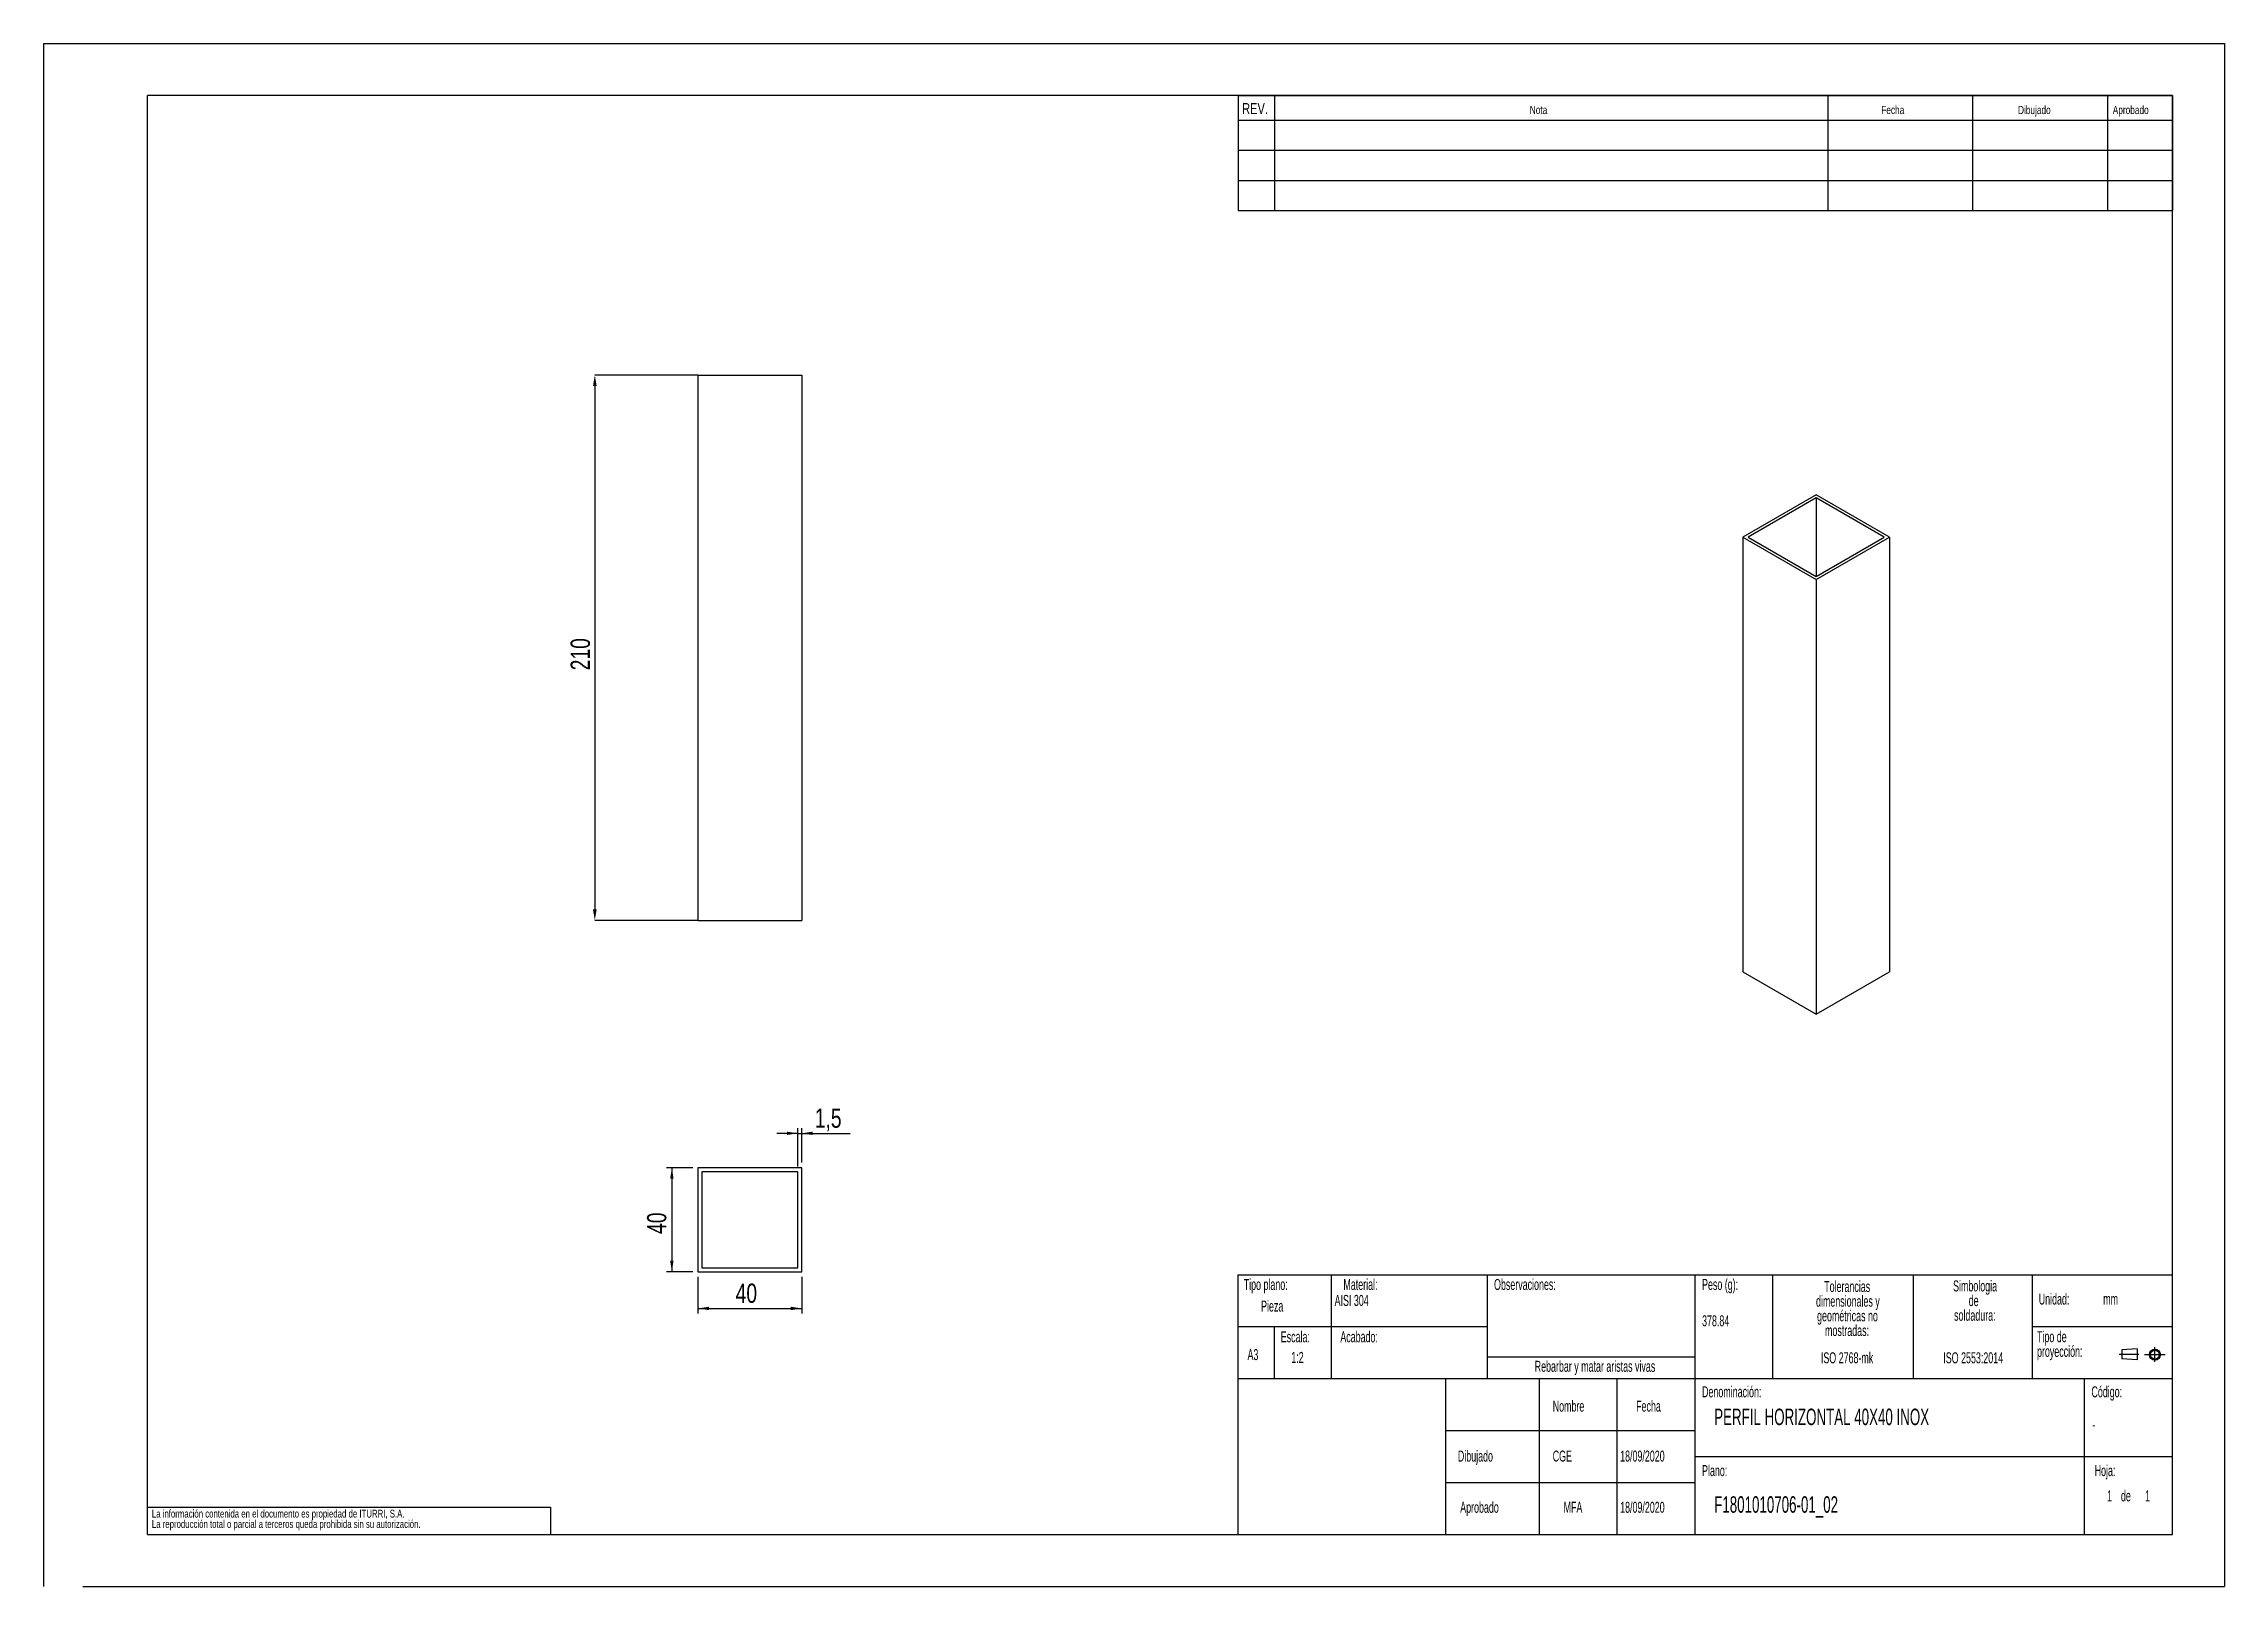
# Model space of a CAD drawing. Extents: x 0 to 5652, y 0 to 1625.
# Drawn here: x 0 to 840, y 0 to 594 of the extents above.
import ezdxf

# ---------------------------------------------------------------- set-up
doc = ezdxf.new("R2010")
doc.units = 0
doc.header["$LTSCALE"] = 2
doc.header["$PDSIZE"] = -1
doc.linetypes.add('SLD-CENTRADA-TRAZOS-LARGOS', pattern=[19.05, 15.24, -1.27, 1.27, -1.27])
doc.linetypes.add('SLD-CONTINUA', pattern=[0])
doc.layers.get('0').update_dxf_attribs({"linetype": 'CONTINUOUS'})
doc.layers.get('Defpoints').update_dxf_attribs({"linetype": 'CONTINUOUS'})
doc.layers.add('FORMATO', color=7, linetype='SLD-CONTINUA')
doc.layers.add('SLD-0', color=179, linetype='SLD-CONTINUA')
doc.styles.add('SLDTEXTSTYLE0', font='TXT', dxfattribs={"width": 0.605})
doc.styles.add('SLDTEXTSTYLE1', font='TXT', dxfattribs={"width": 0.75})
doc.dimstyles.new('SLDDIMSTYLE0', dxfattribs={"dimtxt": 7.408333, "dimasz": 4.233333, "dimexe": 0, "dimexo": 0.0625, "dimgap": 1.852083, "dimtad": 1, "dimdec": 1, "dimrnd": 1e-09, "dimzin": 12, "dimdsep": 46, "dimtxsty": 'SLDTEXTSTYLE1', "dimsah": 1, "dimcen": 0.09, "dimadec": 0, "dimazin": 0, "dimtfac": 1, "dimtdec": 1, "dimtofl": 0, "dimtmove": 0, "dimatfit": 3, "dimfxl": 1, "dimtolj": 1, "dimtzin": 12, "dimarcsym": 0})
doc.dimstyles.new('SLDDIMSTYLE1', dxfattribs={"dimtxt": 7.408333, "dimasz": 4.233333, "dimexe": 0, "dimexo": 0.0625, "dimgap": 1.852083, "dimtad": 1, "dimdec": 1, "dimrnd": 1e-09, "dimzin": 12, "dimdsep": 46, "dimtxsty": 'SLDTEXTSTYLE1', "dimsah": 1, "dimcen": 0.09, "dimadec": 0, "dimazin": 0, "dimtfac": 1, "dimtdec": 1, "dimtmove": 0, "dimatfit": 0, "dimfxl": 1, "dimtolj": 1, "dimtzin": 12, "dimarcsym": 0})

# ---------------------------------------------------------------- blocks, each defined once
blk = doc.blocks.new('BLOQUE3')
at = {"color": 7, "linetype": 'SLD-CENTRADA-TRAZOS-LARGOS'}
for p, q in [((795.85, 260.11), (789.6, 260.11)), ((797.76, 260.04), (804.32, 260.04)), ((801.04, 257.69), (801.04, 262.39))]:
    blk.add_line(p, q, dxfattribs=at)
at = {"color": 7, "linetype": 'SLD-CONTINUA'}
for p, q in [((795.37, 261.89), (790.46, 261.54)), ((790.46, 261.54), (790.46, 258.68)), ((795.37, 261.89), (795.37, 258.33)), ((795.37, 258.33), (790.46, 258.68))]:
    blk.add_line(p, q, dxfattribs=at)
for radius in [1.78, 1.43]:
    blk.add_circle((801.04, 260.04), radius, dxfattribs=at)
blk = doc.blocks.new('SW_NOTE_0')
at = {"layer": 'SLD-0', "color": 0, "attachment_point": 2, "style": 'SLDTEXTSTYLE0'}
for s, insert, char_height in [('dimensionales y', (15.09, -0.19), 4.2333), ('Tolerancias', (14.82, 5.46), 4.2333), ('geométricas no', (14.93, -5.83), 4.2333), ('mostradas:', (14.76, -11.48), 4.233)]:
    blk.add_mtext(s, dxfattribs=dict(at, insert=insert, char_height=char_height))
blk = doc.blocks.new('SW_NOTE_0_1')
at = {"layer": 'SLD-0', "color": 0, "attachment_point": 1, "style": 'SLDTEXTSTYLE0'}
for s, insert, char_height in [('Tipo de', (0, 5.46), 4.233), ('proyección:', (0, -0.19), 4.2333)]:
    blk.add_mtext(s, dxfattribs=dict(at, insert=insert, char_height=char_height))
blk = doc.blocks.new('SW_NOTE_0_2')
at = {"layer": 'SLD-0', "color": 0, "char_height": 4.233, "attachment_point": 2, "style": 'SLDTEXTSTYLE0'}
for s, insert in [('Simbologia', (14.22, 5.46)), ('de', (13.68, -0.19)), ('soldadura:', (14.13, -5.83))]:
    blk.add_mtext(s, dxfattribs=dict(at, insert=insert))
blk = doc.blocks.new('SW_NOTE_0_3')
at = {"layer": 'SLD-0', "color": 0, "char_height": 3, "attachment_point": 1, "style": 'SLDTEXTSTYLE1'}
for s, insert in [('La información contenida en el documento es propiedad de ITURRI, S.A.', (0, 3.86)), ('La reproducción total o parcial a terceros queda prohibida sin su autorización.', (0, -0.14))]:
    blk.add_mtext(s, dxfattribs=dict(at, insert=insert))
blk = doc.blocks.new('SW_NOTE_0_4')
at = {"layer": 'SLD-0', "color": 0, "attachment_point": 2, "style": 'SLDTEXTSTYLE0'}
for s, insert, char_height in [('dimensionales y', (15.09, -0.19), 4.2333), ('Tolerancias', (14.82, 5.46), 4.2333), ('geométricas no', (14.93, -5.83), 4.2333), ('mostradas:', (14.76, -11.48), 4.233)]:
    blk.add_mtext(s, dxfattribs=dict(at, insert=insert, char_height=char_height))
blk = doc.blocks.new('SW_NOTE_0_5')
at = {"layer": 'SLD-0', "color": 0, "attachment_point": 1, "style": 'SLDTEXTSTYLE0'}
for s, insert, char_height in [('Tipo de', (0, 5.46), 4.233), ('proyección:', (0, -0.19), 4.2333)]:
    blk.add_mtext(s, dxfattribs=dict(at, insert=insert, char_height=char_height))
blk = doc.blocks.new('SW_NOTE_0_6')
at = {"layer": 'SLD-0', "color": 0, "char_height": 4.233, "attachment_point": 2, "style": 'SLDTEXTSTYLE0'}
for s, insert in [('Simbologia', (14.22, 5.46)), ('de', (13.68, -0.19)), ('soldadura:', (14.13, -5.83))]:
    blk.add_mtext(s, dxfattribs=dict(at, insert=insert))
blk = doc.blocks.new('SW_NOTE_0_7')
at = {"layer": 'SLD-0', "color": 0, "char_height": 3, "attachment_point": 1, "style": 'SLDTEXTSTYLE1'}
for s, insert in [('La información contenida en el documento es propiedad de ITURRI, S.A.', (0, 3.86)), ('La reproducción total o parcial a terceros queda prohibida sin su autorización.', (0, -0.14))]:
    blk.add_mtext(s, dxfattribs=dict(at, insert=insert))
blk = doc.blocks.new('_D')
at = {"layer": 'Defpoints', "color": 0, "transparency": 16777216}
for p in [(252.03, 466.4), (212.32, 256.4), (252.03, 256.4)]:
    blk.add_point(p, dxfattribs=at)
at = {"layer": 'FORMATO', "color": 0, "lineweight": -2, "transparency": 16777216}
for p, q in [((251.97, 466.4), (212.32, 466.4)), ((212.32, 462.17), (212.32, 260.63)), ((251.97, 256.4), (212.32, 256.4))]:
    blk.add_line(p, q, dxfattribs=at)
at = {"layer": 'FORMATO', "color": 0, "transparency": 16777216}
for points in [[(211.61, 462.17), (213.02, 462.17), (212.32, 466.4)], [(211.61, 260.63), (213.02, 260.63), (212.32, 256.4)]]:
    blk.add_solid(points, dxfattribs=at)
at = {"layer": 'FORMATO', "color": 0, "transparency": 16777216, "insert": (206.76, 358.9), "char_height": 7.408, "attachment_point": 5, "rotation": 90, "style": 'SLDTEXTSTYLE1'}
blk.add_mtext('\\A1;210', dxfattribs=at)
blk = doc.blocks.new('_D_1')
at = {"layer": 'FORMATO', "color": 7, "transparency": 16777216}
for p, q in [((250.03, 161.16), (239.99, 161.16)), ((241.99, 161.16), (241.99, 121.16)), ((250.03, 121.16), (239.99, 121.16))]:
    blk.add_line(p, q, dxfattribs=at)
for points in [[(241.99, 161.16), (241.34, 156.93), (242.64, 156.93)], [(241.99, 121.16), (242.64, 125.39), (241.34, 125.39)]]:
    blk.add_solid(points, dxfattribs=at)
at = {"layer": 'FORMATO', "color": 7, "transparency": 16777216, "insert": (232.44, 135.69), "char_height": 7.408, "attachment_point": 1, "rotation": 90, "style": 'SLDTEXTSTYLE1'}
blk.add_mtext('40', dxfattribs=at)
blk = doc.blocks.new('_D_2')
at = {"layer": 'FORMATO', "color": 7, "transparency": 16777216}
for p, q in [((252.03, 119.16), (252.03, 105.01)), ((292.03, 119.16), (292.03, 105.01)), ((252.03, 107.01), (292.03, 107.01))]:
    blk.add_line(p, q, dxfattribs=at)
for points in [[(252.03, 107.01), (256.27, 106.36), (256.27, 107.66)], [(292.03, 107.01), (287.8, 107.66), (287.8, 106.36)]]:
    blk.add_solid(points, dxfattribs=at)
at = {"layer": 'FORMATO', "color": 7, "transparency": 16777216, "insert": (266.56, 116.56), "char_height": 7.408, "attachment_point": 1, "style": 'SLDTEXTSTYLE1'}
blk.add_mtext('40', dxfattribs=at)
blk = doc.blocks.new('_D_3')
at = {"layer": 'FORMATO', "color": 7, "transparency": 16777216}
for p, q in [((290.53, 161.66), (290.53, 176.43)), ((292.03, 163.16), (292.03, 176.43)), ((290.53, 174.43), (282.39, 174.43)), ((290.53, 174.43), (292.03, 174.43)), ((292.03, 174.43), (310.71, 174.43))]:
    blk.add_line(p, q, dxfattribs=at)
for points in [[(290.53, 174.43), (286.3, 175.08), (286.3, 173.78)], [(292.03, 174.43), (296.27, 173.78), (296.27, 175.08)]]:
    blk.add_solid(points, dxfattribs=at)
at = {"layer": 'FORMATO', "color": 7, "transparency": 16777216, "insert": (297.03, 183.98), "char_height": 7.408, "attachment_point": 1, "style": 'SLDTEXTSTYLE1'}
blk.add_mtext('1,5', dxfattribs=at)

msp = doc.modelspace()

# ---------------------------------------------------------------- linework, layer by layer
at = {"color": 7, "linetype": 'SLD-CONTINUA'}
for p, q in [((0, 594), (840, 594)), ((0, 594), (0, 0)), ((840, 594), (840, 0)), ((820, 574), (40, 574)), ((40, 20), (40, 574)), ((820, 20), (820, 574)), ((252.03, 466.4), (252.03, 256.4)), ((252.03, 466.4), (292.03, 466.4)), ((292.03, 466.4), (292.03, 256.4)), ((682.75, 420.33), (654.47, 404)), ((711.03, 404), (682.75, 420.33)), ((682.75, 419.1), (656.59, 404)), ((708.91, 404), (682.75, 419.1)), ((682.75, 419.1), (682.75, 388.89)), ((654.47, 404), (682.75, 387.67)), ((654.47, 404), (654.47, 236.61)), ((656.59, 404), (682.75, 388.89)), ((682.75, 388.89), (708.91, 404)), ((682.75, 387.67), (711.03, 404)), ((711.03, 404), (711.03, 236.61)), ((682.75, 387.67), (682.75, 220.28)), ((252.03, 256.4), (292.03, 256.4)), ((654.47, 236.61), (682.75, 220.28)), ((682.75, 220.28), (711.03, 236.61)), ((252.03, 161.16), (252.03, 121.16)), ((292.03, 161.16), (252.03, 161.16)), ((290.53, 159.66), (253.53, 159.66)), ((253.53, 159.66), (253.53, 122.66)), ((290.53, 122.66), (290.53, 159.66)), ((292.03, 121.16), (292.03, 161.16)), ((252.03, 121.16), (292.03, 121.16)), ((253.53, 122.66), (290.53, 122.66)), ((460, 120), (820, 120)), ((460, 120), (460, 20)), ((40, 20), (820, 20)), ((15.06, 0), (840, 0))]:
    msp.add_line(p, q, dxfattribs=at)
at = {"layer": 'FORMATO'}
for p, q in [((460.18, 574), (820, 574)), ((460.18, 574), (460.18, 529.73)), ((474.07, 574), (474.07, 529.73)), ((687.31, 574), (687.31, 529.73)), ((742.92, 574), (742.92, 529.73)), ((795.03, 574), (795.03, 529.73)), ((820, 574), (820, 529.73)), ((460.18, 564.53), (820, 564.53)), ((460.18, 552.93), (820, 552.93)), ((460.18, 541.33), (820, 541.33)), ((460.18, 529.73), (820, 529.73))]:
    msp.add_line(p, q, dxfattribs=at)
at = {"layer": 'SLD-0'}
for p, q in [((496, 120), (496, 80)), ((556, 120), (556, 80)), ((636, 120), (636, 80)), ((666, 120), (666, 80)), ((720.16, 120), (720.16, 80)), ((766, 120), (766, 80)), ((460, 100), (496, 100)), ((474, 100), (474, 80)), ((496, 100), (556, 100)), ((766, 100), (820, 100)), ((556, 88.32), (636, 88.32)), ((460, 80), (820, 80)), ((540, 80), (540, 20)), ((576, 80), (576, 20)), ((606, 80), (606, 20)), ((636, 80), (636, 20)), ((786, 80), (786, 20)), ((540, 60), (636, 60)), ((636, 50), (786, 50)), ((786, 50), (820, 50)), ((540, 40), (636, 40)), ((40, 30.49), (195.26, 30.49)), ((195.26, 30.49), (195.26, 20))]:
    msp.add_line(p, q, dxfattribs=at)

# ---------------------------------------------------------------- block references
at = {"color": 7, "linetype": 'Continuous', "xscale": 1.2, "yscale": 1.2, "zscale": 1.2}
msp.add_blockref('BLOQUE3', (-148.02, -222.82), dxfattribs=at)
msp.add_blockref('BLOQUE3', (-148.02, -222.82), dxfattribs=at)
at = {"layer": 'SLD-0'}
for name, p in [('SW_NOTE_0', (679.89, 112.11)), ('SW_NOTE_0_4', (679.89, 112.11)), ('SW_NOTE_0_2', (729.75, 112.33)), ('SW_NOTE_0_6', (729.75, 112.33)), ('SW_NOTE_0_1', (767.83, 92.78)), ('SW_NOTE_0_5', (767.83, 92.78)), ('SW_NOTE_0_3', (41.68, 25.64)), ('SW_NOTE_0_7', (41.68, 25.64))]:
    msp.add_blockref(name, p, dxfattribs=at)

# ---------------------------------------------------------------- texts
at = {"layer": 'FORMATO', "attachment_point": 1, "style": 'SLDTEXTSTYLE1'}
for s, insert, char_height in [('REV.', (461.67, 571.1), 4.233), ('Nota', (572.45, 570.05), 3.175), ('Fecha', (707.85, 570.05), 3.175), ('Dibujado', (760.52, 570.05), 3.175), ('Aprobado', (797.02, 570.05), 3.175)]:
    msp.add_mtext(s, dxfattribs=dict(at, insert=insert, char_height=char_height))
at = {"layer": 'SLD-0', "style": 'SLDTEXTSTYLE0'}
for s, insert, char_height, attachment_point in [('Tipo plano:', (462.26, 118.36), 4.2333, 1), ('Tipo plano:', (462.26, 118.36), 4.2333, 1), ('Material:', (500.66, 118.36), 4.233, 1), ('Material:', (500.66, 118.36), 4.233, 1), ('Observaciones:', (558.68, 118.36), 4.2333, 1), ('Observaciones:', (558.68, 118.36), 4.2333, 1), ('Peso (g):', (638.81, 118.36), 4.233, 1), ('Peso (g):', (638.81, 118.36), 4.233, 1), ('Pieza', (468.95, 110.04), 4.233, 1), ('Pieza', (468.95, 110.04), 4.233, 1), ('AISI 304', (497.27, 112.21), 4.233, 1), ('AISI 304', (497.27, 112.21), 4.233, 1), ('Unidad:', (768.49, 112.74), 4.233, 1), ('Unidad:', (768.49, 112.74), 4.233, 1), ('mm', (793.32, 112.74), 4.233, 1), ('mm', (793.32, 112.74), 4.233, 1), ('378.84', (638.81, 104.36), 4.233, 1), ('378.84', (638.81, 104.36), 4.233, 1), ('Escala:', (476.53, 98.2), 4.233, 1), ('Escala:', (476.53, 98.2), 4.233, 1), ('Acabado:', (499.48, 98.2), 4.233, 1), ('Acabado:', (499.48, 98.2), 4.233, 1), ('A3', (463.72, 91.35), 4.233, 1), ('A3', (463.72, 91.35), 4.233, 1), ('1:2', (480.58, 90.27), 4.233, 1), ('1:2', (480.58, 90.27), 4.233, 1), ('Rebarbar y matar aristas vivas', (597.57, 86.85), 4.2333, 2), ('Rebarbar y matar aristas vivas', (597.57, 86.85), 4.2333, 2), ('ISO 2768-mk', (694.67, 90.12), 4.2333, 2), ('ISO 2768-mk', (694.67, 90.12), 4.2333, 2), ('ISO 2553:2014', (743.25, 90.12), 4.2333, 2), ('ISO 2553:2014', (743.25, 90.12), 4.2333, 2), ('Denominación:', (638.81, 77.03), 4.2333, 1), ('Denominación:', (638.81, 77.03), 4.2333, 1), ('Código:', (788.8, 77.03), 4.233, 1), ('Código:', (788.8, 77.03), 4.233, 1), ('Nombre', (581.28, 71.51), 4.233, 1), ('Nombre', (581.28, 71.51), 4.233, 1), ('Fecha', (613.42, 71.51), 4.233, 1), ('Fecha', (613.42, 71.51), 4.233, 1), ('PERFIL HORIZONTAL 40X40 INOX', (643.48, 68.43), 6.35, 1), ('PERFIL HORIZONTAL 40X40 INOX', (643.48, 68.43), 6.35, 1), ('-', (789.17, 64.39), 4.23, 1), ('-', (789.17, 64.39), 4.23, 1), ('Dibujado', (544.75, 52.28), 4.233, 1), ('Dibujado', (544.75, 52.28), 4.233, 1), ('CGE', (581.28, 52.28), 4.233, 1), ('18/09/2020', (607.26, 52.28), 4.233, 1), ('Plano:', (638.81, 46.68), 4.233, 1), ('Plano:', (638.81, 46.68), 4.233, 1), ('Hoja:', (790.03, 46.68), 4.233, 1), ('Hoja:', (790.03, 46.68), 4.233, 1), ('F1801010706-01_02', (643.48, 34.69), 6.35, 1), ('F1801010706-01_02', (643.48, 34.69), 6.35, 1), ('1', (794.83, 36.95), 4.23, 1), ('1', (794.83, 36.95), 4.23, 1), ('1', (794.83, 36.95), 4.23, 1), ('1', (794.83, 36.95), 4.23, 1), ('de', (800.16, 36.95), 4.233, 1), ('de', (800.16, 36.95), 4.233, 1), ('de', (800.16, 36.95), 4.233, 1), ('de', (800.16, 36.95), 4.233, 1), ('1', (809.46, 36.95), 4.23, 1), ('1', (809.46, 36.95), 4.23, 1), ('1', (809.46, 36.95), 4.23, 1), ('1', (809.46, 36.95), 4.23, 1), ('Aprobado', (545.65, 32.56), 4.233, 1), ('Aprobado', (545.65, 32.56), 4.233, 1), ('MFA', (585.47, 32.56), 4.233, 1), ('18/09/2020', (607.26, 32.56), 4.233, 1)]:
    msp.add_mtext(s, dxfattribs=dict(at, insert=insert, char_height=char_height, attachment_point=attachment_point))

# ---------------------------------------------------------------- dimensions: what is measured, and where the dimension line sits
at = {"layer": 'FORMATO', "color": 7}
for base, p1, p2, picture, middle in [((212.32, 256.4), (252.03, 466.4), (252.03, 256.4), '_D', (212.32, 358.9)), ((241.99, 121.16), (252.03, 161.16), (252.03, 121.16), '_D_1', (241.99, 141.16))]:
    dim = msp.add_linear_dim(base=base, p1=p1, p2=p2, angle=90, dimstyle='SLDDIMSTYLE0', dxfattribs=at)
    dim.commit()
    dim.dimension.update_dxf_attribs({"geometry": picture, "text_midpoint": middle, "dimtype": 160})
for base, p1, p2, dimstyle, picture, middle in [((292.03, 174.43), (290.53, 159.66), (292.03, 161.16), 'SLDDIMSTYLE1', '_D_3', (303.87, 174.43)), ((292.03, 107.01), (252.03, 121.16), (292.03, 121.16), 'SLDDIMSTYLE0', '_D_2', (272.03, 107.01))]:
    dim = msp.add_linear_dim(base=base, p1=p1, p2=p2, dimstyle=dimstyle, dxfattribs=at)
    dim.commit()
    dim.dimension.update_dxf_attribs({"geometry": picture, "text_midpoint": middle, "dimtype": 160})

doc.saveas('drawing.dxf')
